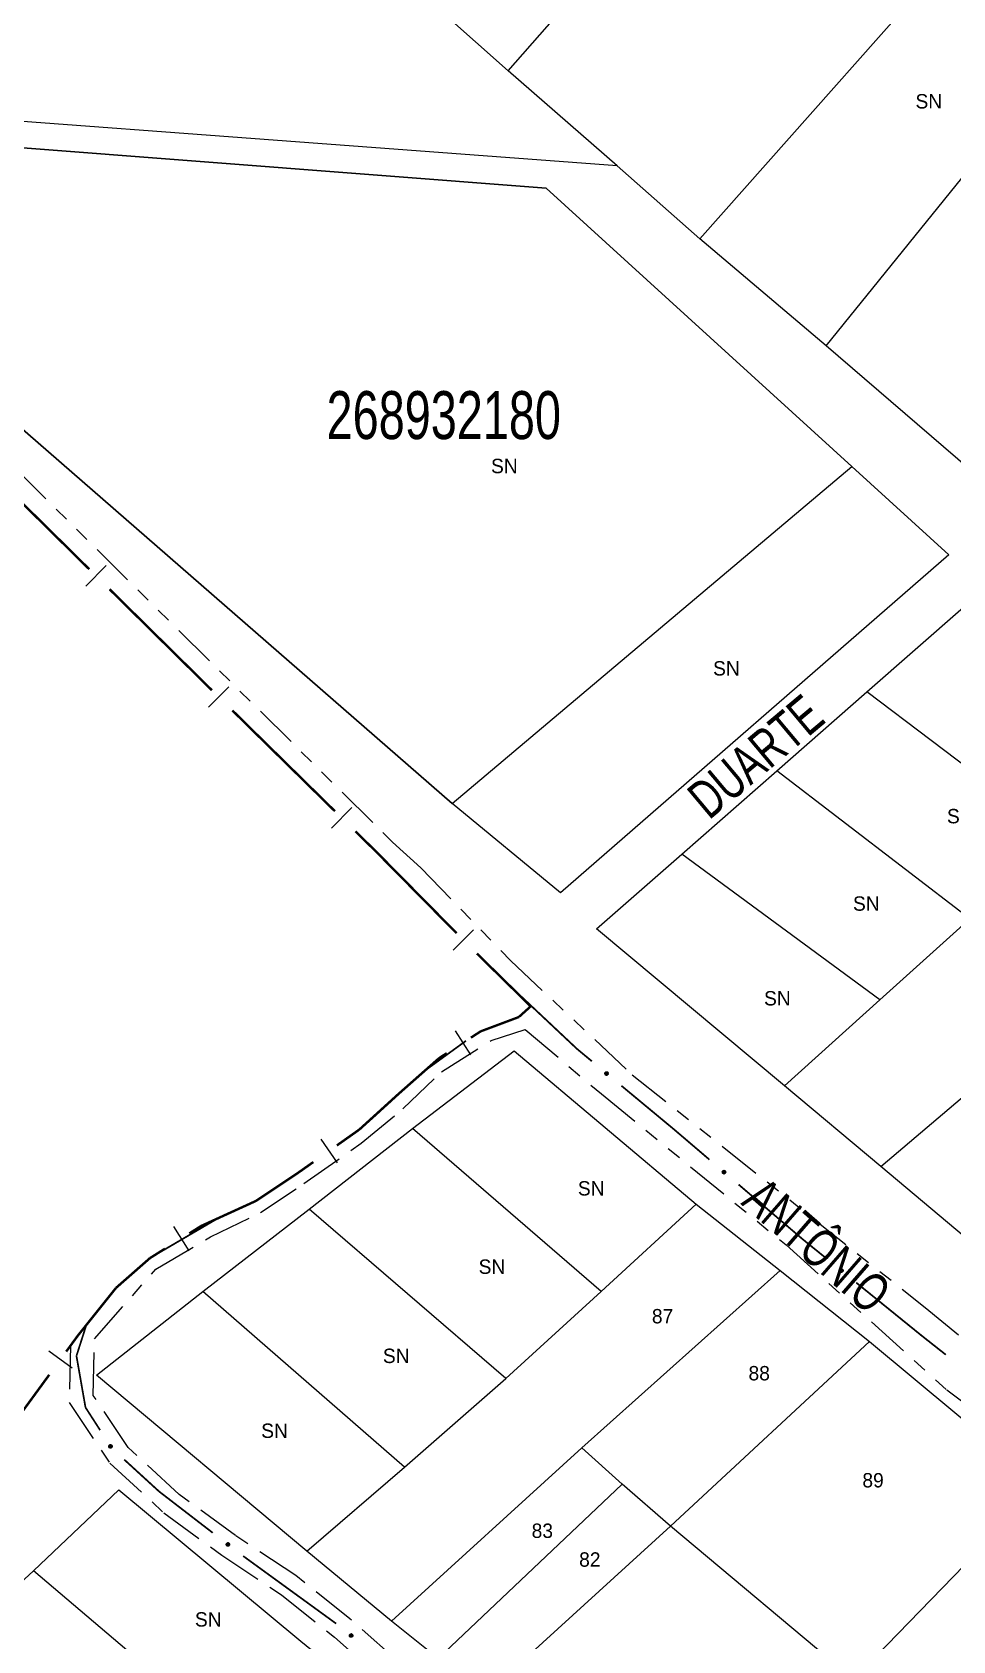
# Model space of a CAD drawing. Extents: x 207981 to 210201, y 4876477 to 4878908.
# Drawn here: x 208544.4 to 208640.6, y 4877252.1 to 4877420 of the extents above; entities that cross this region are included whole.
import ezdxf
from ezdxf.enums import TextEntityAlignment as Align

# ---------------------------------------------------------------- set-up
doc = ezdxf.new("R2010")
doc.units = 0
doc.header["$LTSCALE"] = 1.5
doc.header["$MEASUREMENT"] = 0
doc.linetypes.add('TRACO_25', pattern=[8, 3, -1, 1, -1, 1, -1])
for name, color, linetype in [('CD_MALHA_LOTES', 7, 'CONTINUOUS'), ('CD_TXT_QUADRA', 255, 'CONTINUOUS'), ('LM-LIM-SETORES-BAIRROS', 250, 'CONTINUOUS'), ('RU-QUADRA', 210, 'CONTINUOUS'), ('SV-EIXO-RUA-N-PAV', 6, 'CONTINUOUS'), ('SV-RUA-NAO-PAV', 7, 'CONTINUOUS'), ('SV-TXT-RUA-N-PAV', 7, 'CONTINUOUS'), ('Th_NmrPort', 1, 'CONTINUOUS')]:
    doc.layers.add(name, color=color, linetype=linetype)
doc.styles.add('ARIAL', font='ARIAL.SHX')

msp = doc.modelspace()

# ---------------------------------------------------------------- linework, layer by layer
at = {"layer": 'CD_MALHA_LOTES', "linetype": 'Continuous', "flags": 128}
for points in [[(208594.14, 4877415.95), (208624.65, 4877450.65)], [(208614.15, 4877398.41), (208644.59, 4877432.74)], [(208594.14, 4877415.95), (208580.5, 4877428.09)], [(208627.35, 4877387.24), (208655.68, 4877422.24)], [(208605.53, 4877406.05), (208594.14, 4877415.95)], [(208605.53, 4877406.05), (208502.85, 4877413.7)], [(208598.1, 4877403.72), (208506.41, 4877410.77)], [(208506.41, 4877410.77), (208588.28, 4877339.49)], [(208614.15, 4877398.41), (208605.53, 4877406.05)], [(208630.02, 4877374.66), (208598.1, 4877403.72)], [(208627.35, 4877387.24), (208614.15, 4877398.41)], [(208642.34, 4877374.34), (208627.35, 4877387.24)], [(208588.28, 4877339.49), (208630.02, 4877374.66)], [(208630.02, 4877374.66), (208640.16, 4877365.43)], [(208640.16, 4877365.43), (208599.61, 4877330.17)], [(208631.59, 4877351.14), (208641.67, 4877359.97)], [(208622.18, 4877342.9), (208631.59, 4877351.14)], [(208651.74, 4877335.91), (208631.59, 4877351.14)], [(208612.27, 4877334.21), (208622.18, 4877342.9)], [(208642.33, 4877327.44), (208622.18, 4877342.9)], [(208599.61, 4877330.17), (208588.28, 4877339.49)], [(208603.37, 4877326.42), (208612.27, 4877334.21)], [(208632.94, 4877318.99), (208612.27, 4877334.21)], [(208622.98, 4877310.01), (208603.37, 4877326.42)], [(208632.94, 4877318.99), (208642.33, 4877327.44)], [(208622.98, 4877310.01), (208632.94, 4877318.99)], [(208633.05, 4877301.59), (208653.294197, 4877318.795101)], [(208584.14, 4877305.58), (208594.75, 4877313.66)], [(208594.75, 4877313.66), (208613.78, 4877297.66)], [(208633.05, 4877301.59), (208622.98, 4877310.01)], [(208573.37, 4877297.16), (208584.14, 4877305.58)], [(208603.84, 4877288.57), (208584.14, 4877305.58)], [(208644.37, 4877292.11), (208633.05, 4877301.59)], [(208562.25, 4877288.57), (208573.37, 4877297.16)], [(208593.91, 4877279.48), (208573.37, 4877297.16)], [(208613.78, 4877297.66), (208603.84, 4877288.57)], [(208613.78, 4877297.66), (208622.53, 4877290.76)], [(208601.82, 4877272.24), (208622.53, 4877290.76)], [(208622.53, 4877290.76), (208631.88, 4877283.35)], [(208551.14, 4877279.81), (208562.25, 4877288.57)], [(208583.3, 4877270.22), (208562.25, 4877288.57)], [(208603.84, 4877288.57), (208593.91, 4877279.48)], [(208611.08, 4877264.07), (208631.88, 4877283.35)], [(208631.88, 4877283.35), (208649.9, 4877268.36)], [(208573.13, 4877261.44), (208551.14, 4877279.81)], [(208583.3, 4877270.22), (208593.91, 4877279.48)], [(208581.95, 4877254.14), (208601.82, 4877272.24)], [(208606.03, 4877268.45), (208601.82, 4877272.24)], [(208573.13, 4877261.44), (208583.3, 4877270.22)], [(208544.58, 4877259.42), (208553.5, 4877267.84)], [(208553.5, 4877267.84), (208572.48, 4877252.05)], [(208586.84, 4877250.26), (208606.03, 4877268.45)], [(208611.08, 4877264.07), (208606.03, 4877268.45)], [(208630.19, 4877248.07), (208649.9, 4877268.36)], [(208591.89, 4877246.56), (208611.08, 4877264.07)], [(208630.19, 4877248.07), (208611.08, 4877264.07)], [(208581.95, 4877254.14), (208573.13, 4877261.44)], [(208534.84, 4877250.43), (208544.58, 4877259.42)], [(208563.37, 4877243.43), (208544.58, 4877259.42)], [(208586.84, 4877250.26), (208581.95, 4877254.14)]]:
    msp.add_lwpolyline(points, dxfattribs=at)
at = {"layer": 'LM-LIM-SETORES-BAIRROS', "const_width": 0.25}
for points in [[(208539.711381, 4877374.4745), (208550.391217, 4877363.941642)], [(208552.527184, 4877361.83507), (208563.20702, 4877351.302211)], [(208565.342987, 4877349.19564), (208566.766965, 4877347.791258)], [(208566.766965, 4877347.791258), (208566.919588, 4877347.640736)], [(208566.919588, 4877347.640736), (208576.044495, 4877338.684809)], [(208578.185547, 4877336.583406), (208580.3266, 4877334.482003)], [(208580.3266, 4877334.482003), (208580.339046, 4877334.469787)], [(208580.339046, 4877334.469787), (208588.75854, 4877325.943717)], [(208590.878046, 4877323.820708), (208595.876556, 4877318.920208)], [(208596.492097, 4877318.316736), (208595.646239, 4877317.555464)], [(208595.876556, 4877318.920208), (208596.492097, 4877318.316736)], [(208595.249554, 4877317.198448), (208592.003942, 4877315.981343)], [(208595.646239, 4877317.555464), (208595.249554, 4877317.198448)], [(208591.273419, 4877315.707397), (208590.247349, 4877315.04778)], [(208592.003942, 4877315.981343), (208591.273419, 4877315.707397)], [(208586.924521, 4877312.911677), (208583.137994, 4877309.570623)], [(208587.723813, 4877313.425508), (208586.924521, 4877312.911677)], [(208583.137994, 4877309.570623), (208582.699877, 4877309.18405)], [(208582.699877, 4877309.18405), (208578.69257, 4877305.541044)], [(208578.599487, 4877305.456423), (208576.251356, 4877303.798919)], [(208578.69257, 4877305.541044), (208578.599487, 4877305.456423)], [(208572.262521, 4877300.98327), (208568.004494, 4877298.144585)], [(208572.983485, 4877301.492186), (208572.262521, 4877300.98327)], [(208573.800453, 4877302.068869), (208572.983485, 4877301.492186)], [(208567.789368, 4877298.001168), (208562.566438, 4877295.616788)], [(208568.004494, 4877298.144585), (208567.789368, 4877298.001168)], [(208562.073673, 4877295.39183), (208560.838641, 4877294.616345)], [(208562.566438, 4877295.616788), (208562.073673, 4877295.39183)], [(208558.297972, 4877293.02104), (208557.451082, 4877292.489272)], [(208556.730741, 4877292.036965), (208553.611371, 4877289.300675)], [(208557.451082, 4877292.489272), (208556.730741, 4877292.036965)], [(208553.611371, 4877289.300675), (208553.189495, 4877288.930609)], [(208553.189495, 4877288.930609), (208549.791894, 4877284.683607)], [(208549.791894, 4877284.683607), (208549.21336, 4877283.96044)], [(208549.21336, 4877283.96044), (208547.989728, 4877282.285997)], [(208546.219679, 4877279.863823), (208537.36943, 4877267.752956)]]:
    msp.add_lwpolyline(points, dxfattribs=at)
at = {"layer": 'LM-LIM-SETORES-BAIRROS'}
for points in [[(208550.04992, 4877362.171467), (208552.156492, 4877364.307435)], [(208562.865723, 4877349.532037), (208564.972295, 4877351.668004)], [(208575.707477, 4877336.913815), (208577.808881, 4877339.054868)], [(208588.393876, 4877324.178209), (208590.528496, 4877326.286146)], [(208588.595034, 4877315.76879), (208590.217307, 4877313.245255)], [(208574.569364, 4877304.447687), (208576.299414, 4877301.996784)], [(208559.194099, 4877295.354912), (208560.789404, 4877292.814242)], [(208546.188625, 4877282.36363), (208548.610798, 4877280.593581)]]:
    msp.add_lwpolyline(points, dxfattribs=at)
at = {"layer": 'RU-QUADRA', "linetype": 'Continuous', "flags": 128}
for points in [[(208753.05, 4877285.52), (208744.35, 4877292.27), (208706.35, 4877322.48), (208699.68, 4877327.82), (208690.15, 4877335.46), (208682.22, 4877341.81), (208678.46, 4877344.82), (208668.23, 4877353.02), (208659.18, 4877360.27), (208653.21, 4877365.05), (208642.34, 4877374.34), (208627.35, 4877387.24), (208614.15, 4877398.41), (208605.53, 4877406.05), (208502.85, 4877413.7), (208441.76, 4877470.66)], [(208749.85, 4877207.69), (208730.04, 4877223.07), (208721.08, 4877230.06), (208711.24, 4877237.75), (208682.41, 4877260.24), (208673.1, 4877268.04), (208663.53, 4877276.06), (208644.37, 4877292.11), (208633.05, 4877301.59), (208622.98, 4877310.01), (208603.37, 4877326.42), (208612.27, 4877334.21), (208622.18, 4877342.9), (208631.59, 4877351.14), (208641.67, 4877359.97), (208661.34, 4877344.56), (208673, 4877335.43), (208684.34, 4877326.55), (208696.11, 4877317.09), (208704.77, 4877309.72), (208714.94, 4877301.75), (208743.65, 4877278.89), (208772.63, 4877255.61)], [(208586.84, 4877250.26), (208581.95, 4877254.14), (208573.13, 4877261.44), (208551.14, 4877279.81), (208562.25, 4877288.57), (208573.37, 4877297.16), (208584.14, 4877305.58), (208594.75, 4877313.66), (208613.78, 4877297.66), (208622.53, 4877290.76), (208631.88, 4877283.35), (208649.9, 4877268.36), (208671.95, 4877249.93)], [(208534.84, 4877250.43), (208544.58, 4877259.42), (208553.5, 4877267.84), (208572.48, 4877252.05), (208582.35, 4877244.06), (208592.83, 4877235.75), (208602.76, 4877227.64), (208611.63, 4877220.4), (208620.37, 4877213.65), (208628.11, 4877207.54), (208640.28, 4877197.74), (208647.65, 4877191.87), (208659.63, 4877182), (208666.25, 4877176.95), (208677.3, 4877168.08), (208688.16, 4877159.34)]]:
    msp.add_lwpolyline(points, dxfattribs=at)
msp.add_lwpolyline([(208640.16, 4877365.43), (208599.61, 4877330.17), (208588.28, 4877339.49), (208506.41, 4877410.77), (208598.1, 4877403.72), (208630.02, 4877374.66)], close=True, dxfattribs=at)
at = {"layer": 'SV-EIXO-RUA-N-PAV', "const_width": 0.18}
for points in [[(208594.053252, 4877320.707761), (208600.611259, 4877314.543951)], [(208596.464512, 4877318.34378), (208596.475354, 4877318.349106)], [(208585.436198, 4877311.598451), (208589.482699, 4877314.535427)], [(208589.482699, 4877314.535427), (208589.733364, 4877314.717362)], [(208600.611259, 4877314.543951), (208601.317514, 4877313.880148)], [(208601.317514, 4877313.880148), (208602.880706, 4877312.583843)], [(208579.868638, 4877306.554564), (208584.039581, 4877310.359634)], [(208584.039581, 4877310.359634), (208584.257029, 4877310.558007)], [(208605.959738, 4877310.030499), (208611.348043, 4877305.562148)], [(208579.580654, 4877306.348393), (208579.868638, 4877306.554564)], [(208611.348043, 4877305.562148), (208611.451512, 4877305.476345)], [(208611.451512, 4877305.476345), (208615.152919, 4877302.318263)], [(208618.19585, 4877299.722002), (208624.28171, 4877294.529478)], [(208562.825776, 4877295.605043), (208563.639348, 4877296.08101)], [(208563.639348, 4877296.08101), (208563.689209, 4877296.109502)], [(208563.689209, 4877296.109502), (208563.862002, 4877296.208241)], [(208556.783801, 4877292.070282), (208562.825776, 4877295.605043)], [(208624.28171, 4877294.529478), (208624.922313, 4877293.982909)], [(208624.922313, 4877293.982909), (208627.376214, 4877291.99525)], [(208555.307475, 4877290.777418), (208556.039804, 4877291.43088)], [(208553.069052, 4877288.780055), (208555.307475, 4877290.777418)], [(208630.484469, 4877289.477563), (208636.70098, 4877284.442189)], [(208549.061294, 4877281.833203), (208549.889313, 4877284.420764)], [(208549.889313, 4877284.420764), (208550.094443, 4877285.061794)], [(208636.70098, 4877284.442189), (208637.280846, 4877283.972497)], [(208637.280846, 4877283.972497), (208639.835276, 4877281.957075)], [(208549.110228, 4877281.554279), (208549.061294, 4877281.833203)], [(208550.004857, 4877276.454891), (208549.110228, 4877281.554279)], [(208550.450531, 4877275.763328), (208550.004857, 4877276.454891)], [(208551.533934, 4877274.082186), (208550.450531, 4877275.763328)], [(208557.694899, 4877267.679752), (208554.048506, 4877271.013597)], [(208557.741867, 4877267.643581), (208557.694899, 4877267.679752)], [(208563.287864, 4877263.372526), (208557.741867, 4877267.643581)], [(208576.177118, 4877253.894428), (208566.468699, 4877260.947554)]]:
    msp.add_lwpolyline(points, dxfattribs=at)
at = {"layer": 'SV-EIXO-RUA-N-PAV'}
for points in [[(208604.379891, 4877311.483623), (208604.428518, 4877311.488857), (208604.471382, 4877311.483413), (208604.505825, 4877311.468582), (208604.532844, 4877311.44754), (208604.558061, 4877311.422899), (208604.578004, 4877311.392447), (208604.592653, 4877311.353746), (208604.598246, 4877311.305003), (208604.589782, 4877311.26146), (208604.577049, 4877311.226915), (208604.55673, 4877311.197478), (208604.532382, 4877311.173381), (208604.500066, 4877311.153711), (208604.460701, 4877311.13925), (208604.411552, 4877311.134812), (208604.369566, 4877311.140438), (208604.336628, 4877311.155658), (208604.307163, 4877311.176273), (208604.28172, 4877311.201737), (208604.262315, 4877311.231742), (208604.247826, 4877311.271402), (208604.244088, 4877311.319971), (208604.249222, 4877311.36191), (208604.263975, 4877311.395054), (208604.284924, 4877311.423605), (208604.30933, 4877311.449198), (208604.339107, 4877311.47052), (208604.379891, 4877311.483623)], [(208616.636532, 4877301.197132), (208616.685228, 4877301.201685), (208616.72801, 4877301.195639), (208616.762242, 4877301.180327), (208616.788964, 4877301.158908), (208616.813833, 4877301.133917), (208616.833347, 4877301.103188), (208616.847452, 4877301.064286), (208616.852361, 4877301.015469), (208616.843288, 4877300.972049), (208616.830071, 4877300.937685), (208616.809341, 4877300.908536), (208616.784659, 4877300.884783), (208616.752069, 4877300.865568), (208616.712506, 4877300.85166), (208616.663299, 4877300.847911), (208616.621397, 4877300.854126), (208616.588675, 4877300.869806), (208616.559502, 4877300.890832), (208616.534418, 4877300.916651), (208616.515436, 4877300.946925), (208616.501504, 4877300.986784), (208616.498448, 4877301.0354), (208616.504169, 4877301.077264), (208616.519386, 4877301.110197), (208616.540733, 4877301.138452), (208616.565495, 4877301.1637), (208616.595568, 4877301.184603), (208616.636532, 4877301.197132)], [(208628.88798, 4877290.912381), (208628.936544, 4877290.918176), (208628.979467, 4877290.913226), (208629.014078, 4877290.898793), (208629.041338, 4877290.878063), (208629.066838, 4877290.853715), (208629.087131, 4877290.823495), (208629.102224, 4877290.784966), (208629.108379, 4877290.73629), (208629.100418, 4877290.692653), (208629.088083, 4877290.657963), (208629.068105, 4877290.628293), (208629.044037, 4877290.603918), (208629.011949, 4877290.583877), (208628.972753, 4877290.568962), (208628.923659, 4877290.563958), (208628.881611, 4877290.5691), (208628.8485, 4877290.583939), (208628.818799, 4877290.604213), (208628.793064, 4877290.629383), (208628.773315, 4877290.659162), (208628.75837, 4877290.698653), (208628.754072, 4877290.747175), (208628.758722, 4877290.789171), (208628.773092, 4877290.822482), (208628.793711, 4877290.851273), (208628.817821, 4877290.877146), (208628.847349, 4877290.898809), (208628.88798, 4877290.912381)], [(208552.602638, 4877272.220639), (208552.554693, 4877272.230297), (208552.515461, 4877272.248401), (208552.487086, 4877272.272919), (208552.467661, 4877272.301123), (208552.451038, 4877272.332216), (208552.441194, 4877272.367261), (208552.438885, 4877272.408577), (208552.448236, 4877272.456741), (208552.469423, 4877272.495711), (208552.491972, 4877272.524816), (208552.520215, 4877272.546764), (208552.55069, 4877272.562407), (208552.587431, 4877272.571428), (208552.629324, 4877272.573359), (208552.677527, 4877272.562785), (208552.715867, 4877272.544772), (208552.74269, 4877272.520336), (208552.764576, 4877272.491803), (208552.781167, 4877272.459856), (208552.790631, 4877272.4254), (208552.792499, 4877272.383217), (208552.781432, 4877272.335779), (208552.763903, 4877272.297334), (208552.73985, 4877272.270175), (208552.711274, 4877272.24926), (208552.680291, 4877272.232209), (208552.645475, 4877272.220847), (208552.602638, 4877272.220639)], [(208564.919105, 4877261.977342), (208564.870698, 4877261.970357), (208564.827666, 4877261.974252), (208564.79271, 4877261.987831), (208564.76495, 4877262.007884), (208564.73886, 4877262.031599), (208564.717831, 4877262.061311), (208564.701796, 4877262.099459), (208564.694448, 4877262.147968), (208564.701335, 4877262.191788), (208564.712814, 4877262.226771), (208564.732058, 4877262.256922), (208564.75552, 4877262.281881), (208564.787106, 4877262.302704), (208564.825924, 4877262.318576), (208564.874881, 4877262.324784), (208564.917042, 4877262.320677), (208564.950508, 4877262.306655), (208564.980697, 4877262.287116), (208565.007043, 4877262.262586), (208565.027517, 4877262.233301), (208565.043428, 4877262.194189), (208565.048915, 4877262.145787), (208565.045298, 4877262.10369), (208565.03175, 4877262.070036), (208565.011845, 4877262.040747), (208564.988378, 4877262.01429), (208564.95939, 4877261.991908), (208564.919105, 4877261.977342)], [(208577.772447, 4877252.467978), (208577.723703, 4877252.463975), (208577.680991, 4877252.470502), (208577.646934, 4877252.4862), (208577.620456, 4877252.507918), (208577.59587, 4877252.533188), (208577.576703, 4877252.564135), (208577.563038, 4877252.603194), (208577.55868, 4877252.652063), (208577.568242, 4877252.695378), (208577.581845, 4877252.729591), (208577.602902, 4877252.758504), (208577.627851, 4877252.781977), (208577.660655, 4877252.800823), (208577.700373, 4877252.814285), (208577.749619, 4877252.817479), (208577.791448, 4877252.810792), (208577.823991, 4877252.794744), (208577.852925, 4877252.773391), (208577.877716, 4877252.747291), (208577.896356, 4877252.716805), (208577.909837, 4877252.67679), (208577.912345, 4877252.628143), (208577.906153, 4877252.586347), (208577.890566, 4877252.553587), (208577.868902, 4877252.525575), (208577.843856, 4877252.500607), (208577.81355, 4877252.480045), (208577.772447, 4877252.467978)]]:
    msp.add_lwpolyline(points, close=True, dxfattribs=at)
for points in [[(208604.244088, 4877311.319971), (208604.500066, 4877311.153711)], [(208604.247686, 4877311.338784), (208604.511914, 4877311.165758)], [(208604.247826, 4877311.271402), (208604.460701, 4877311.13925)], [(208604.249222, 4877311.36191), (208604.532382, 4877311.173381)], [(208604.249889, 4877311.294413), (208604.477713, 4877311.14803)], [(208604.258779, 4877311.375674), (208604.541913, 4877311.18697)], [(208604.260828, 4877311.249888), (208604.429858, 4877311.141625)], [(208604.262315, 4877311.231742), (208604.411552, 4877311.134812)], [(208604.263975, 4877311.395054), (208604.55673, 4877311.197478)], [(208604.275764, 4877311.214458), (208604.385308, 4877311.141344)], [(208604.276174, 4877311.407339), (208604.563868, 4877311.211307)], [(208604.28172, 4877311.201737), (208604.369566, 4877311.140438)], [(208604.284924, 4877311.423605), (208604.577049, 4877311.226915)], [(208604.300742, 4877311.434827), (208604.580725, 4877311.248736)], [(208604.30933, 4877311.449198), (208604.589782, 4877311.26146)], [(208604.327769, 4877311.456731), (208604.590767, 4877311.286497)], [(208604.339107, 4877311.47052), (208604.598246, 4877311.305003)], [(208604.358998, 4877311.475151), (208604.591536, 4877311.330176)], [(208604.379891, 4877311.483623), (208604.592653, 4877311.353746)], [(208604.406494, 4877311.485398), (208604.579367, 4877311.377493)], [(208604.428518, 4877311.488857), (208604.578004, 4877311.392447)], [(208604.452966, 4877311.485859), (208604.560589, 4877311.412565)], [(208604.471382, 4877311.483413), (208604.558061, 4877311.422899)], [(208616.504169, 4877301.077264), (208616.784659, 4877300.884783)], [(208616.513918, 4877301.090893), (208616.794379, 4877300.898237)], [(208616.519386, 4877301.110197), (208616.809341, 4877300.908536)], [(208616.531755, 4877301.12231), (208616.816673, 4877300.922264)], [(208616.540733, 4877301.138452), (208616.830071, 4877300.937685)], [(208616.556706, 4877301.149451), (208616.834053, 4877300.959452)], [(208616.565495, 4877301.1637), (208616.843288, 4877300.972049)], [(208616.584038, 4877301.170974), (208616.844623, 4877300.997069)], [(208616.595568, 4877301.184603), (208616.852361, 4877301.015469)], [(208616.615522, 4877301.188954), (208616.846004, 4877301.040734)], [(208616.636532, 4877301.197132), (208616.847452, 4877301.064286)], [(208616.663157, 4877301.198534), (208616.8345, 4877301.088217)], [(208616.685228, 4877301.201685), (208616.833347, 4877301.103188)], [(208616.709631, 4877301.198344), (208616.816215, 4877301.123548)], [(208616.72801, 4877301.195639), (208616.813833, 4877301.133917)], [(208616.498448, 4877301.0354), (208616.752069, 4877300.865568)], [(208616.501504, 4877300.986784), (208616.712506, 4877300.85166)], [(208616.502309, 4877301.054161), (208616.764085, 4877300.877448)], [(208616.50389, 4877301.009764), (208616.729639, 4877300.860201)], [(208616.514204, 4877300.96509), (208616.681699, 4877300.854468)], [(208616.515436, 4877300.946925), (208616.663299, 4877300.847911)], [(208616.528641, 4877300.929454), (208616.637149, 4877300.854811)], [(208616.534418, 4877300.916651), (208616.621397, 4877300.854126)], [(208628.754072, 4877290.747175), (208629.011949, 4877290.583877)], [(208628.757453, 4877290.766029), (208629.023657, 4877290.596059)], [(208628.75837, 4877290.698653), (208628.972753, 4877290.568962)], [(208628.758722, 4877290.789171), (208629.044037, 4877290.603918)], [(208628.760168, 4877290.721686), (208628.989663, 4877290.577938)], [(208628.76812, 4877290.803044), (208629.05341, 4877290.617615)], [(208628.771619, 4877290.67729), (208628.941885, 4877290.570982)], [(208628.773092, 4877290.822482), (208629.068105, 4877290.628293)], [(208628.773315, 4877290.659162), (208628.923659, 4877290.563958)], [(208628.785149, 4877290.834907), (208629.075083, 4877290.642204)], [(208628.786962, 4877290.642035), (208628.897341, 4877290.570187)], [(208628.793064, 4877290.629383), (208628.881611, 4877290.5691)], [(208628.793711, 4877290.851273), (208629.088083, 4877290.657963)], [(208628.809398, 4877290.862677), (208629.091507, 4877290.679824)], [(208628.817821, 4877290.877146), (208629.100418, 4877290.692653)], [(208628.836171, 4877290.884891), (208629.101114, 4877290.717699)], [(208628.847349, 4877290.898809), (208629.108379, 4877290.73629)], [(208628.867186, 4877290.903669), (208629.101379, 4877290.761384)], [(208628.88798, 4877290.912381), (208629.102224, 4877290.784966)], [(208628.914561, 4877290.914463), (208629.088666, 4877290.808558)], [(208628.936544, 4877290.918176), (208629.087131, 4877290.823495)], [(208628.961024, 4877290.91546), (208629.069484, 4877290.843411)], [(208628.979467, 4877290.913226), (208629.066838, 4877290.853715)], [(208552.711274, 4877272.24926), (208552.491972, 4877272.524816)], [(208552.724518, 4877272.262135), (208552.509243, 4877272.535728)], [(208552.73985, 4877272.270175), (208552.520215, 4877272.546764)], [(208552.750643, 4877272.287088), (208552.537509, 4877272.55232)], [(208552.763903, 4877272.297334), (208552.55069, 4877272.562407)], [(208552.772334, 4877272.318923), (208552.572505, 4877272.56351)], [(208552.781432, 4877272.335779), (208552.587431, 4877272.571428)], [(208552.7836, 4877272.361897), (208552.610457, 4877272.570111)], [(208552.792499, 4877272.383217), (208552.629324, 4877272.573359)], [(208552.786582, 4877272.407648), (208552.658018, 4877272.561802)], [(208552.790631, 4877272.4254), (208552.677527, 4877272.562785)], [(208552.783013, 4877272.445932), (208552.700584, 4877272.54865)], [(208552.781167, 4877272.459856), (208552.715867, 4877272.544772)], [(208552.602638, 4877272.220639), (208552.438885, 4877272.408577)], [(208552.554693, 4877272.230297), (208552.441194, 4877272.367261)], [(208552.576736, 4877272.226961), (208552.4444, 4877272.381931)], [(208552.625113, 4877272.222424), (208552.447051, 4877272.430715)], [(208552.645475, 4877272.220847), (208552.448236, 4877272.456741)], [(208552.515461, 4877272.248401), (208552.451038, 4877272.332216)], [(208552.532284, 4877272.240521), (208552.451741, 4877272.342831)], [(208552.66044, 4877272.23058), (208552.460942, 4877272.472134)], [(208552.680291, 4877272.232209), (208552.469423, 4877272.495711)], [(208552.69281, 4877272.243325), (208552.481893, 4877272.505116)], [(208564.95939, 4877261.991908), (208564.694448, 4877262.147968)], [(208564.970222, 4877262.006097), (208564.701254, 4877262.166732)], [(208564.988378, 4877262.01429), (208564.701335, 4877262.191788)], [(208564.919105, 4877261.977342), (208564.701796, 4877262.099459)], [(208564.939679, 4877261.986563), (208564.702062, 4877262.123054)], [(208564.996442, 4877262.028962), (208564.709928, 4877262.204831)], [(208565.011845, 4877262.040747), (208564.712814, 4877262.226771)], [(208564.892583, 4877261.974609), (208564.71593, 4877262.076206)], [(208564.870698, 4877261.970357), (208564.717831, 4877262.061311)], [(208565.020002, 4877262.057318), (208564.725424, 4877262.242844)], [(208565.03175, 4877262.070036), (208564.732058, 4877262.256922)], [(208564.846158, 4877261.972471), (208564.735961, 4877262.041835)], [(208564.827666, 4877261.974252), (208564.73886, 4877262.031599)], [(208565.036244, 4877262.08959), (208564.746486, 4877262.267957)], [(208565.045298, 4877262.10369), (208564.75552, 4877262.281881)], [(208565.045998, 4877262.126856), (208564.775701, 4877262.290238)], [(208565.048915, 4877262.145787), (208564.787106, 4877262.302704)], [(208565.042196, 4877262.171119), (208564.809239, 4877262.309188)], [(208565.043428, 4877262.194189), (208564.825924, 4877262.318576)], [(208565.029658, 4877262.21522), (208564.856832, 4877262.317315)], [(208565.027517, 4877262.233301), (208564.874881, 4877262.324784)], [(208565.013454, 4877262.250088), (208564.901343, 4877262.319203)], [(208565.007043, 4877262.262586), (208564.917042, 4877262.320677)], [(208577.81355, 4877252.480045), (208577.55868, 4877252.652063)], [(208577.772447, 4877252.467978), (208577.563038, 4877252.603194)], [(208577.793548, 4877252.475919), (208577.564751, 4877252.626728)], [(208577.825232, 4877252.493543), (208577.566624, 4877252.670374)], [(208577.843856, 4877252.500607), (208577.568242, 4877252.695378)], [(208577.745807, 4877252.466876), (208577.575719, 4877252.579119)], [(208577.723703, 4877252.463975), (208577.576703, 4877252.564135)], [(208577.852805, 4877252.514756), (208577.577618, 4877252.70787)], [(208577.868902, 4877252.525575), (208577.581845, 4877252.729591)], [(208577.699339, 4877252.467591), (208577.593604, 4877252.543583)], [(208577.87806, 4877252.541615), (208577.595416, 4877252.74486)], [(208577.680991, 4877252.470502), (208577.59587, 4877252.533188)], [(208577.890566, 4877252.553587), (208577.602902, 4877252.758504)], [(208577.896251, 4877252.572829), (208577.61798, 4877252.768634)], [(208577.906153, 4877252.586347), (208577.627851, 4877252.781977)], [(208577.908273, 4877252.609427), (208577.648506, 4877252.789081)], [(208577.912345, 4877252.628143), (208577.660655, 4877252.800823)], [(208577.907193, 4877252.653839), (208577.683144, 4877252.805938)], [(208577.909837, 4877252.67679), (208577.700373, 4877252.814285)], [(208577.897383, 4877252.698626), (208577.731146, 4877252.81113)], [(208577.896356, 4877252.716805), (208577.749619, 4877252.817479)], [(208577.883348, 4877252.734423), (208577.775689, 4877252.810285)], [(208577.877716, 4877252.747291), (208577.791448, 4877252.810792)]]:
    msp.add_lwpolyline(points, dxfattribs=at)
at = {"layer": 'SV-RUA-NAO-PAV', "linetype": 'TRACO_25'}
for points in [[(208489.951804, 4877423.539034, 3.536375), (208500.646516, 4877415.098751, 3.511387), (208542.680789, 4877374.429569, 3.711287), (208582.070048, 4877335.440926, 3.936174), (208585.018711, 4877332.773456, 4.610834), (208594.416723, 4877323.049601, 4.028788), (208607.088959, 4877311.174281, 4.377327), (208637.68137, 4877286.894898, 5.422946), (208656.393693, 4877271.520486, 6.593043), (208696.442403, 4877241.434249, 9.306673), (208718.967557, 4877225.962213, 9.953961), (208737.673975, 4877209.159704, 10.626145), (208789.076615, 4877170.136172, 10.99958)], [(208582.253885, 4877250.278166, 6.493461), (208577.609713, 4877254.39782, 6.493461), (208571.957314, 4877258.904386, 6.244504), (208565.682508, 4877263.076663, 5.945755), (208559.782088, 4877267.379379, 5.771486), (208554.450235, 4877272.291222, 5.447842), (208550.816831, 4877277.702543, 4.925032), (208550.938046, 4877283.616706, 4.775658), (208557.36004, 4877290.895644, 5.074407), (208563.057284, 4877294.256313, 5.248676), (208568.264202, 4877296.783458, 5.248676), (208572.812208, 4877299.827609, 5.248676), (208578.799209, 4877304.019027, 4.700971), (208583.138913, 4877307.636516, 4.452014), (208587.174736, 4877311.475282, 4.277744), (208592.346495, 4877314.753529, 4.227953), (208595.903305, 4877315.904759, 4.078579), (208603.881009, 4877309.175819, 4.178162), (208623.175348, 4877293.408604, 5.149094), (208639.928086, 4877278.307746, 6.020442), (208674.27291, 4877252.827576, 8.435325), (208710.962653, 4877228.256665, 9.680109)], [(208548.422381, 4877282.878048, 4.925032), (208548.301177, 4877276.964411, 4.925032), (208552.539257, 4877270.652531, 5.447842), (208558.193468, 4877265.443723, 5.771486), (208564.253218, 4877261.024821, 5.945755), (208570.483203, 4877256.882346, 6.244504), (208575.999855, 4877252.484009, 6.493461), (208580.604047, 4877248.39982, 6.493461), (208586.756598, 4877243.04889, 6.443669), (208592.979377, 4877238.65634, 6.418774), (208596.5122, 4877235.988392, 6.916687), (208600.269413, 4877232.526931, 6.916687), (208601.756418, 4877229.625316, 6.916687), (208600.119294, 4877224.565115, 7.090957), (208598.879285, 4877221.294977, 6.891792), (208595.921156, 4877217.37662, 6.891792), (208592.584469, 4877212.703642, 6.891792), (208588.418071, 4877208.03897, 6.891792), (208583.293939, 4877203.694087, 6.891792), (208577.900111, 4877199.119328, 6.891792), (208572.829365, 4877194.920724, 6.891792), (208567.047686, 4877189.055515, 7.165644)]]:
    msp.add_polyline3d(points, dxfattribs=at)

# ---------------------------------------------------------------- texts
at = {"layer": 'CD_TXT_QUADRA', "style": 'ARIAL', "width": 0.7}
msp.add_text('268932180', height=5, dxfattribs=at).set_placement((208575.18, 4877377.52))
at = {"layer": 'SV-TXT-RUA-N-PAV', "style": 'ARIAL', "width": 0.7}
for s, rotation, p in [('DUARTE', 40, (208615.114313, 4877337.70053)), ('ANTÔNIO', 319, (208618.352236, 4877297.713201))]:
    msp.add_text(s, height=4, rotation=rotation, dxfattribs=at).set_placement(p)
at = {"layer": 'Th_NmrPort', "color": 1}
for s, p in [('SN', (208636.669063, 4877412.768348)), ('SN', (208592.347817, 4877374.707924)), ('SN', (208615.534922, 4877353.590796)), ('SN', (208639.95473, 4877338.16551)), ('SN', (208630.141834, 4877329.042637)), ('SN', (208620.85473, 4877319.15551)), ('SN', (208601.418386, 4877299.320824)), ('SN', (208591.05244, 4877291.145153)), ('87', (208609.145358, 4877285.978587)), ('SN', (208581.058386, 4877281.840824)), ('88', (208619.235358, 4877280.028587)), ('SN', (208568.35244, 4877274.025153)), ('89', (208631.125358, 4877268.858587)), ('83', (208596.589658, 4877263.586557)), ('82', (208601.549433, 4877260.584985)), ('SN', (208561.430711, 4877254.336923))]:
    msp.add_text(s, height=1.5, dxfattribs=at).set_placement(p, align=Align.MIDDLE_LEFT)

doc.saveas('drawing.dxf')
